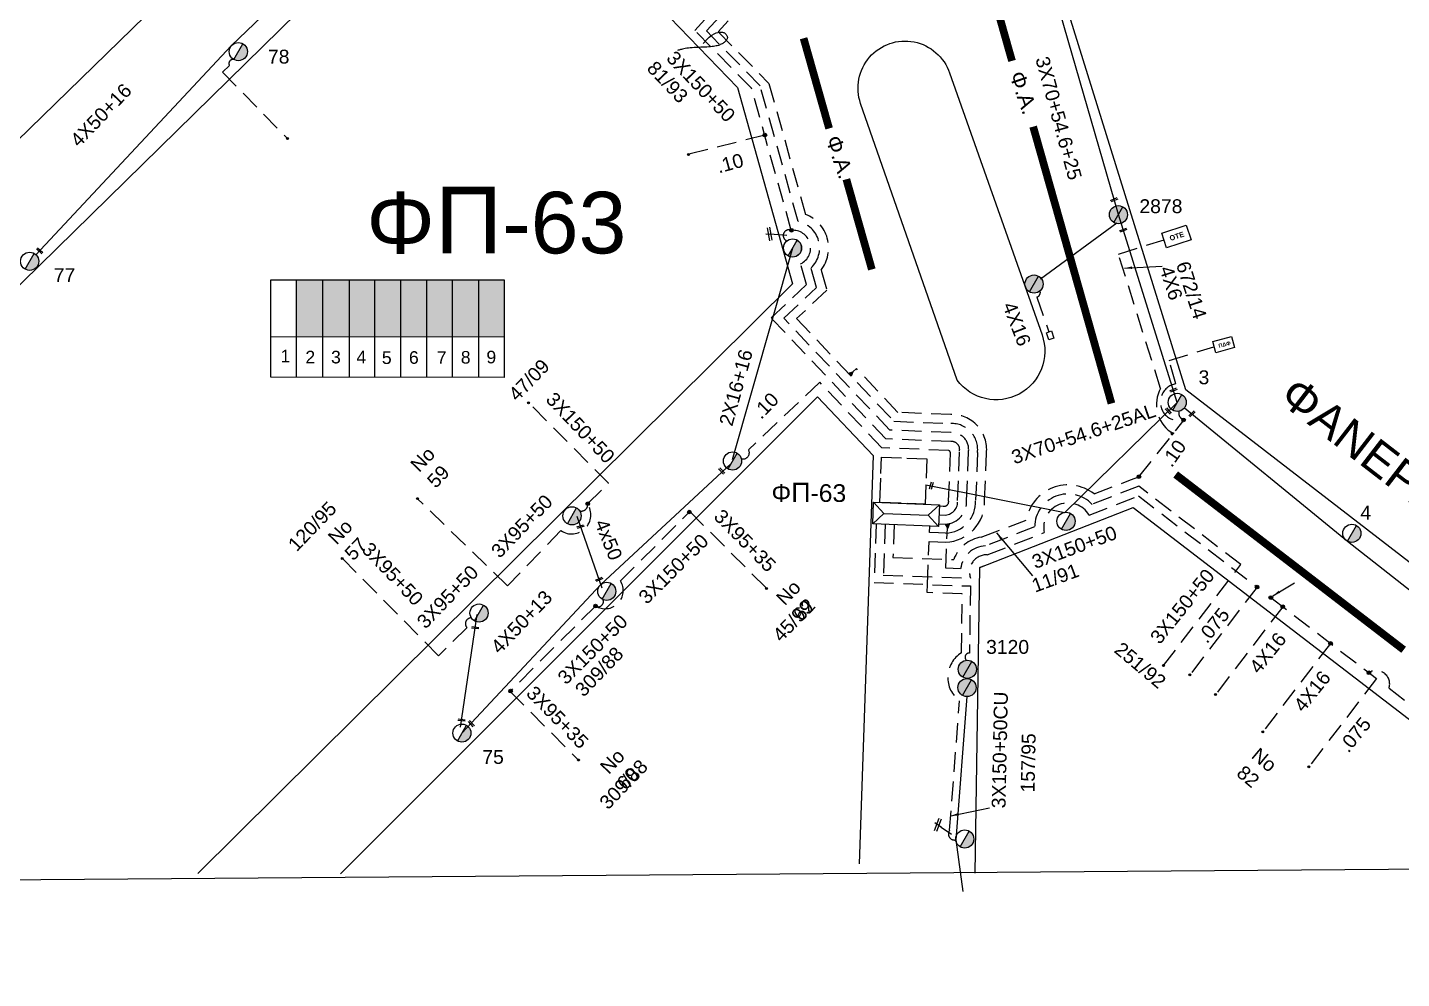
# Model space of a CAD drawing. Header units: millimetres. Extents: x 771 to 3391, y 686 to 1835.
# Drawn here: x 2575.3 to 2753.9, y 748.3 to 871.8 of the extents above; entities that cross this region are included whole.
import ezdxf

# ---------------------------------------------------------------- set-up
doc = ezdxf.new("R2010")
doc.units = ezdxf.units.MM
doc.linetypes.add('DASHED', pattern=[19.05, 12.7, -6.35])
for name, color, linetype in [('Pillar OTE', 7, 'Continuous'), ('Pillar Δημοτικού Φωτισμού', 7, 'Continuous'), ('Άγνωστα', 7, 'Continuous'), ('Γυμνά εναέρια ΧΤ (3Φ)   4x50CU', 7, 'Continuous'), ('Γυμνά εναέρια ΧΤ και ΦΟΠ (3Φ)   4x50+16AL', 7, 'Continuous'), ('Εναέρια παροχή ΧΤ 4x16', 7, 'SYN_LINE'), ('Επιγραφές - Σχήματα', 7, 'Continuous'), ('Επιτοίχιο Κουτί', 7, 'Continuous'), ('Καλωδια Χ.Τ 3x95+35', 7, 'DASHED'), ('Καλωδια ΧΤ  3X95+50', 7, 'Continuous'), ('Καλώδια ΧΤ   3x150+50CU', 7, 'DASHED'), ('Μηχανική τομή', 7, 'Continuous'), ('Περίπτερο', 7, 'Continuous'), ('Στύλος Ξύλινος', 7, 'Continuous'), ('Στύλος Ξύλινος @ 1', 7, 'Continuous'), ('Στύλος ΦΜ', 7, 'Continuous'), ('Στύλος ΦΜ @ 1', 7, 'Continuous'), ('Συνδέσεις', 7, 'Continuous'), ('Συνεστραμμένα ΧΤ   3x70+54.6+25 AL', 7, 'SYN_LINE'), ('Υποσταθμός πόλεως', 7, 'Continuous'), ('Υπόβαθρο ΔΕΗ', 7, 'Continuous'), ('Υπόγεια Καλώδια Δικτύου ΧΤ   .075', 7, 'DASHED'), ('Υπόγεια Καλώδια Δικτύου ΧΤ   .10', 7, 'DASHED'), ('Υπόγεια καλώδια Παροχών ΧΤ   .10', 7, 'DASHED'), ('Υπόγεια καλώδια Παροχών ΧΤ   4x16AL', 7, 'DASHED'), ('Υπόγεια καλώδια Παροχών ΧΤ   4x6', 7, 'DASHED')]:
    doc.layers.add(name, color=color, linetype=linetype)
doc.styles.add('arial', font='arial.ttf')
doc.styles.get("Standard").update_dxf_attribs({"font": 'arial.ttf'})
doc.linetypes.add('SYN_LINE', pattern='A,0.5,-0.0001,["/\\/\\/\\/",Standard,S=0.1,R=0,X=0,Y=-0.05],-0.25', length=0.7501)
doc.dimstyles.new('ISO-25', dxfattribs={"dimtxt": 2.5, "dimasz": 2.5, "dimexe": 1.25, "dimexo": 0.625, "dimtad": 1, "dimtxsty": 'Standard', "dimcen": 2.5, "dimadec": 0, "dimazin": 0, "dimtfac": 1, "dimtmove": 0, "dimatfit": 3, "dimfxl": 1, "dimarcsym": 0})

# ---------------------------------------------------------------- blocks, each defined once
blk = doc.blocks.new('ΥΠΑΡΧΩΝ ΤΣΙΜΕΝΤΕΝΙΟΣ ΣΤΥΛΟΣ')
at = {"layer": 'Στύλος ΦΜ'}
blk.add_hatch(color=7, dxfattribs=at).paths.add_polyline_path([(-1.29, -2.28, 0.574793), (2.62, 0, 0.268822), (1.3, 2.27)])
at = {"layer": 'Στύλος ΦΜ', "color": 7}
blk.add_line((-1.29, -2.28), (1.3, 2.27), dxfattribs=at)
blk.add_circle((0, 0), 2.62, dxfattribs=at)
at = {"layer": 'Στύλος ΦΜ', "flags": 4}
for tag, p in [('ΑΡΙΘΜΟΣ', (-4.68, 8.05)), ('ΤΥΠΟΣ', (-4.91, 3.03))]:
    blk.add_attdef(tag, p, '', height=4, dxfattribs=at)
blk = doc.blocks.new('ΥΠΟΣΤΑΘΜΟΣ ΠΟΛΕΩΣ')
at = {"layer": 'Υποσταθμός πόλεως', "linetype": 'Continuous', "ltscale": 40}
blk.add_lwpolyline([(-8.57, 2.82), (8.57, 2.82), (8.57, -2.82), (-8.57, -2.82)], close=True, dxfattribs=at)
for points in [[(-5.75, 0), (-8.57, 2.82)], [(5.75, 0), (8.57, 2.82)], [(-8.57, -2.82), (-5.75, 0)], [(-5.75, 0), (5.75, 0)], [(8.57, -2.82), (5.75, 0)]]:
    blk.add_lwpolyline(points, dxfattribs=at)
at = {"layer": 'Υποσταθμός πόλεως', "linetype": 'SYN_LINE', "ltscale": 40, "flags": 1}
for tag, p in [('ΜΕΤΑΣΧΗΜΑΤΙΣΜΟΣ', (10.6, 2.39)), ('ΙΣΧΥΣ', (10.58, -0.41)), ('ΑΡΙΘΜΟΣ', (10.7, -3.13))]:
    blk.add_attdef(tag, p, '', height=1.8, dxfattribs=at)
blk = doc.blocks.new('PILLAR YPOSTATHMOU')
at = {"layer": 'Περίπτερο', "ltscale": 40}
for points in [[(540.426, 2525.117), (540.426, 2526.013), (541.511, 2526.013)], [(541.816, 2526.013), (542.907, 2526.013), (542.907, 2524.949)], [(541.586, 2523.532), (540.426, 2523.532), (540.426, 2524.862)], [(542.907, 2524.593), (542.907, 2523.532), (541.917, 2523.532)]]:
    blk.add_lwpolyline(points, dxfattribs=at)
blk = doc.blocks.new('ΥΠΑΡΧΩΝ ΞΥΛΙΝΟΣ ΣΤΥΛΟΣ')
at = {"layer": 'Στύλος Ξύλινος'}
h = blk.add_hatch(color=7, dxfattribs=at)
h.paths.add_polyline_path([(-2.62, 0, 0.270008), (-1.29, -2.28), (1.3, 2.27, 0.576266)])
h.paths.add_polyline_path([(-1.29, -2.28, 0.574793), (2.62, 0, 0.268822), (1.3, 2.27)])
at = {"layer": 'Στύλος Ξύλινος', "color": 7}
blk.add_line((-1.29, -2.28), (1.3, 2.27), dxfattribs=at)
blk.add_circle((0, 0), 2.62, dxfattribs=at)
at = {"layer": 'Στύλος Ξύλινος', "flags": 4}
for tag, p in [('ΑΡΙΘΜΟΣ', (-4.91, 8.6)), ('ΤΥΠΟΣ', (-4.85, 3.39))]:
    blk.add_attdef(tag, p, '', height=4, dxfattribs=at)
blk = doc.blocks.new('_ΣΥΝΔΕΣΗ')
at = {"layer": 'Συνδέσεις', "linetype": 'SYN_LINE', "ltscale": 40}
blk.add_hatch(color=256, dxfattribs=at).paths.add_polyline_path([(0.5, -0.01, 1), (-0.5, -0.01, 1)])
at = {"layer": 'Συνδέσεις'}
blk.add_circle((0, -0.01), 0.5, dxfattribs=at)
blk = doc.blocks.new('τομή_')
at = {"layer": 'Επιγραφές - Σχήματα'}
for p, q in [((-1.29, -0.22), (0.13, 0.75)), ((-1.08, -0.46), (0.34, 0.51)), ((-0.66, 0.62), (-0.29, -0.37))]:
    blk.add_line(p, q, dxfattribs=at)
blk = doc.blocks.new('ΜΗΧΑΝΙΚΗ ΤΟΜΗ')
at = {"layer": 'Μηχανική τομή', "ltscale": 40}
for p, q in [((-1.89, 0.78), (1.89, 0.78)), ((1.89, 0), (-1.89, 0))]:
    blk.add_line(p, q, dxfattribs=at)
blk = doc.blocks.new('PILLAR ΔΗΜΟΤΙΚΟΥ ΦΩΤΙΣΜΟΥ')
at = {"layer": 'Pillar Δημοτικού Φωτισμού', "ltscale": 40}
for p, q in [((-3.64, 2), (3.07, 2)), ((-3.64, -2), (-3.64, 2)), ((3.07, 2), (3.07, -2)), ((3.07, -2), (-3.64, -2))]:
    blk.add_line(p, q, dxfattribs=at)
at = {"layer": 'Pillar Δημοτικού Φωτισμού', "insert": (-2.13, 0.69), "char_height": 1.3575, "width": 109.961, "attachment_point": 1}
blk.add_mtext('{\\fArial|b1|i0|c161|p34;ΠΔΦ}', dxfattribs=at)
blk = doc.blocks.new('ΕΠΙΤΟΙΧΙΟ ΚΟΥΤΙ')
at = {"layer": 'Επιτοίχιο Κουτί', "ltscale": 40}
blk.add_lwpolyline([(-2.06, 1.35), (1.86, 1.35), (1.86, -1.39), (-2.06, -1.39)], close=True, dxfattribs=at)
blk = doc.blocks.new('PILLAR ΟΤΕ')
at = {"layer": 'Pillar OTE', "ltscale": 40}
blk.add_lwpolyline([(-3.31, 2.02), (3.39, 2.02), (3.39, -1.99), (-3.31, -1.99)], close=True, dxfattribs=at)
at = {"layer": 'Pillar OTE', "insert": (-1.81, 0.71), "char_height": 1.3575, "width": 109.961, "attachment_point": 1}
blk.add_mtext('{\\fArial|b1|i0|c161|p34;OTE}', dxfattribs=at)

msp = doc.modelspace()

# ---------------------------------------------------------------- hatches: boundary and pattern name
at = {"layer": 'Pillar OTE', "ltscale": 40}
h = msp.add_hatch(color=256, dxfattribs=at)
h.dxf.hatch_style = 1
h.paths.add_polyline_path([(2724.32713, 819.11936), (2723.93263, 819.25827), (2724.08042, 818.86183)])
at = {"layer": 'Καλώδια ΧΤ   3x150+50CU', "linetype": 'DASHED', "ltscale": 0.2}
h = msp.add_hatch(color=133, dxfattribs=at)
h.dxf.hatch_style = 1
h.paths.add_polyline_path([(2613.72187, 839.01575), (2610.28199, 839.01596), (2610.28153, 831.65537), (2613.72141, 831.65203)])
h = msp.add_hatch(color=6, dxfattribs=at)
h.dxf.hatch_style = 1
h.paths.add_polyline_path([(2617.16144, 839.01553), (2613.72187, 839.01575), (2613.72141, 831.65203), (2617.16097, 831.64869)])
h = msp.add_hatch(color=1, dxfattribs=at)
h.dxf.hatch_style = 1
h.paths.add_polyline_path([(2620.45899, 839.01533), (2617.16144, 839.01553), (2617.16097, 831.64869), (2620.45853, 831.64549)])
h = msp.add_hatch(color=30, dxfattribs=at)
h.dxf.hatch_style = 1
h.paths.add_polyline_path([(2623.84499, 839.01511), (2620.45899, 839.01533), (2620.45853, 831.64549), (2623.84453, 831.6422)])
h = msp.add_hatch(color=173, dxfattribs=at)
h.dxf.hatch_style = 1
h.paths.add_polyline_path([(2627.24163, 839.0149), (2623.84499, 839.01511), (2623.84453, 831.6422), (2627.24117, 831.6389)])
h = msp.add_hatch(color=85, dxfattribs=at)
h.dxf.hatch_style = 1
h.paths.add_polyline_path([(2630.57868, 839.01469), (2627.24163, 839.0149), (2627.24117, 831.6389), (2630.57822, 831.63566)])
h = msp.add_hatch(color=151, dxfattribs=at)
h.dxf.hatch_style = 1
h.paths.add_polyline_path([(2633.96706, 839.01448), (2630.57868, 839.01469), (2630.57822, 831.63566), (2633.9666, 831.63237)])
h = msp.add_hatch(color=2, dxfattribs=at)
h.dxf.hatch_style = 1
h.paths.add_polyline_path([(2637.28716, 839.01427), (2633.96706, 839.01448), (2633.9666, 831.63237), (2637.2867, 831.62915)])
h = msp.add_hatch(color=256, dxfattribs=at)
h.dxf.hatch_style = 1
h.paths.add_polyline_path([(2682.61899, 827.05946), (2682.03506, 826.87889), (2682.24149, 826.65728), (2682.38705, 826.50387)])
h = msp.add_hatch(color=256, dxfattribs=at)
h.dxf.hatch_style = 1
h.paths.add_polyline_path([(2694.96365, 806.77756), (2695.15505, 807.35802), (2694.64429, 807.29046)])

# ---------------------------------------------------------------- linework, layer by layer
at = {"color": 85, "const_width": 1}
for points in [[(2699.97504, 879.18207), (2703.29179, 867.4645)], [(2676.19973, 870.40977), (2679.51648, 858.69219)], [(2706.04233, 858.92536), (2716.22244, 822.96057)], [(2681.75642, 852.09029), (2685.07317, 840.37272)], [(2724.56707, 813.73521), (2754.20301, 790.95777)]]:
    msp.add_lwpolyline(points, dxfattribs=at)
at = {"layer": 'Pillar OTE', "ltscale": 40}
for points in [[(2606.95329, 826.37588), (2606.95408, 839.01617), (2637.28716, 839.01427), (2637.28637, 826.34652), (2606.95329, 826.37681)], [(2610.2812, 826.37349), (2610.28199, 839.01596)], [(2613.72108, 826.37005), (2613.72187, 839.01575)], [(2617.16064, 826.36662), (2617.16144, 839.01553)], [(2620.4582, 826.36333), (2620.45899, 839.01533)], [(2623.8442, 826.35994), (2623.84499, 839.01511)], [(2627.24084, 826.35655), (2627.24163, 839.0149)], [(2630.57789, 826.35322), (2630.57868, 839.01469)], [(2633.96627, 826.34984), (2633.96706, 839.01448)], [(2606.95362, 831.6586), (2637.2867, 831.62915)], [(2682.03506, 826.87889), (2682.61899, 827.05946), (2682.38622, 826.5019), (2682.03506, 826.87889)], [(2724.08042, 818.86183), (2723.93263, 819.25827), (2724.32713, 819.11936), (2724.08042, 818.86183)], [(2695.15505, 807.35802), (2694.96365, 806.77756), (2694.64429, 807.29046), (2695.15505, 807.35802)]]:
    msp.add_lwpolyline(points, dxfattribs=at)
at = {"layer": 'Άγνωστα'}
msp.add_lwpolyline([(2663.16278, 869.72606), (2663.56792, 870.18617), (2663.93359, 870.53888), (2664.26165, 870.79851), (2664.55394, 870.97935), (2664.8123, 871.09573), (2665.03858, 871.16195), (2665.23461, 871.19232), (2665.40225, 871.20115), (2665.54357, 871.20039), (2665.66158, 871.1925), (2665.75954, 871.17755), (2665.8407, 871.15564), (2665.90831, 871.12687), (2665.96562, 871.09131), (2666.01588, 871.04905), (2666.06235, 871.0002), (2666.1075, 870.94498), (2666.15072, 870.88426), (2666.19061, 870.81906), (2666.22577, 870.75041), (2666.25482, 870.67931), (2666.27635, 870.60679), (2666.28899, 870.53387), (2666.29133, 870.46157), (2666.28233, 870.3907), (2666.26231, 870.32134), (2666.23197, 870.25333), (2666.19199, 870.18655), (2666.14303, 870.12085), (2666.08578, 870.0561), (2666.02093, 869.99217), (2665.94915, 869.92891), (2665.87095, 869.86628), (2665.78617, 869.80468), (2665.69446, 869.74455), (2665.59548, 869.6864), (2665.48889, 869.63068), (2665.37436, 869.57787), (2665.25154, 869.52845), (2665.1201, 869.48289), (2664.97954, 869.44158), (2664.8288, 869.40446), (2664.66664, 869.37142), (2664.49185, 869.34232), (2664.3032, 869.31702), (2664.09948, 869.29539), (2663.87945, 869.2773), (2663.64189, 869.26261), (2663.38656, 869.25102), (2663.1171, 869.24154), (2662.83811, 869.23299), (2662.55422, 869.22421), (2662.27003, 869.21404), (2661.99016, 869.20131), (2661.71923, 869.18485), (2661.46184, 869.1635), (2661.22192, 869.13654), (2661.00062, 869.10503), (2660.7984, 869.07047), (2660.6157, 869.03437), (2660.45299, 868.99823), (2660.31073, 868.96357), (2660.18936, 868.93188), (2660.08936, 868.90467), (2660.01064, 868.88308), (2659.95104, 868.86673), (2659.90786, 868.85489), (2659.8784, 868.84682), (2659.85997, 868.84177), (2659.84988, 868.83901), (2659.84541, 868.83779), (2659.84388, 868.83738), (2659.84304, 868.83715), (2659.84241, 868.83698), (2659.84195, 868.83686), (2659.84165, 868.83678), (2659.84146, 868.83673), (2659.84137, 868.8367), (2659.84133, 868.83669), (2659.84133, 868.83669)], dxfattribs=at)
at = {"layer": 'Άγνωστα', "color": 85, "linetype": 'DASHED', "ltscale": 0.2}
msp.add_lwpolyline([(2601.5565, 866.87076), (2600.66534, 865.99757), (2609.16334, 857.3246)], dxfattribs=at)
at = {"layer": 'Άγνωστα', "color": 2, "ltscale": 20}
msp.add_lwpolyline([(2707.0046, 839.15455), (2716.91747, 846.4155)], dxfattribs=at)
at = {"layer": 'Άγνωστα', "color": 151}
msp.add_lwpolyline([(2674.77023, 843.15483), (2666.91479, 815.62306)], dxfattribs=at)
at = {"layer": 'Άγνωστα', "color": 85, "linetype": 'DASHED', "ltscale": 0.2}
msp.add_arc((2602.03173, 867.12371), 0.53836, 78.6017668, 208.025119, dxfattribs=at)
at = {"layer": 'Γυμνά εναέρια ΧΤ (3Φ)   4x50CU', "color": 151, "linetype": 'Continuous'}
msp.add_lwpolyline([(2646.70621, 808.30533), (2649.97649, 799.014)], dxfattribs=at)
at = {"layer": 'Γυμνά εναέρια ΧΤ και ΦΟΠ (3Φ)   4x50+16AL', "color": 85, "linetype": 'Continuous', "ltscale": 0.2}
msp.add_lwpolyline([(2576.40488, 842.28305), (2601.80662, 869.42051), (2634.01884, 900.31269), (2643.26149, 908.88314)], dxfattribs=at)
at = {"layer": 'Γυμνά εναέρια ΧΤ και ΦΟΠ (3Φ)   4x50+16AL', "color": 151, "linetype": 'Continuous', "ltscale": 0.2}
msp.add_lwpolyline([(2666.7888, 815.18146), (2649.82918, 799.43253), (2631.7803, 780.13217)], dxfattribs=at)
at = {"layer": 'Γυμνά εναέρια ΧΤ και ΦΟΠ (3Φ)   4x50+16AL', "color": 6, "linetype": 'Continuous', "ltscale": 0.2}
msp.add_lwpolyline([(2697.42266, 784.87338), (2695.98066, 766.26156), (2696.91952, 759.54432)], dxfattribs=at)
at = {"layer": 'Καλωδια Χ.Τ 3x95+35', "color": 151, "linetype": 'DASHED', "ltscale": 0.2}
for points in [[(2661.40554, 808.91229), (2671.47948, 798.84065)], [(2638.03841, 785.53982), (2647.02764, 776.55265)]]:
    msp.add_lwpolyline(points, dxfattribs=at)
at = {"layer": 'Καλωδια ΧΤ  3X95+50', "color": 151, "linetype": 'DASHED', "ltscale": 0.2}
for points in [[(2648.11574, 809.9016, -0.825840546), (2644.65585, 806.44057), (2637.69701, 799.2659), (2625.98308, 810.62744)], [(2633.00505, 795.11565, 0.636780463), (2632.42654, 793.83196), (2628.74972, 790.19), (2616.21187, 802.84784)]]:
    msp.add_lwpolyline(points, format="xyb", dxfattribs=at)
at = {"layer": 'Καλώδια ΧΤ   3x150+50CU', "color": 173, "linetype": 'DASHED', "ltscale": 0.2}
for points in [[(2693.76188, 807.30938), (2694.65308, 807.2747, 0.414213562), (2697.39375, 810.37255), (2697.63964, 816.6906, 0.470410709), (2695.32967, 819.18765), (2687.42409, 819.49532), (2673.63948, 834.02341), (2677.88134, 838.04819), (2677.17138, 840.5874, 0.606874384), (2675.49301, 846.59836), (2670.56684, 864.20939), (2663.58767, 871.35656), (2671.28375, 879.74153), (2688.22709, 884.81315), (2688.56373, 883.69263), (2699.87059, 887.08956), (2703.60496, 888.90001), (2708.36965, 879.07553, -0.846797563), (2709.50123, 877.37986)], [(2722.98536, 788.90313), (2733.04452, 802.02391), (2719.75961, 812.2089), (2713.70831, 809.85529, 0.672064634), (2706.23649, 806.94918), (2699.85679, 804.46784, 0.367049647), (2696.61528, 801.49151), (2694.68194, 801.5583), (2694.89277, 806.71475, 0.303239706), (2694.96365, 806.77756)]]:
    msp.add_lwpolyline(points, format="xyb", dxfattribs=at)
at = {"layer": 'Καλώδια ΧΤ   3x150+50CU', "color": 85, "linetype": 'DASHED', "ltscale": 0.2}
msp.add_lwpolyline([(2693.80738, 808.4785), (2694.63262, 808.44638, 0.414213562), (2696.22207, 810.35209), (2696.47306, 816.80138, 0.497039226), (2695.34945, 818.01599), (2686.90296, 818.34471), (2671.98542, 834.06685), (2676.56478, 838.41186), (2675.81199, 841.10428, 0.840102142), (2674.60038, 845.44622), (2669.4375, 863.90351), (2662.07345, 871.43706), (2671.53988, 881.75087, -0.433726791), (2671.06161, 882.72846)], format="xyb", dxfattribs=at)
at = {"layer": 'Καλώδια ΧΤ   3x150+50CU', "color": 1, "linetype": 'DASHED', "ltscale": 0.2}
for points in [[(2676.15642, 882.324, 0.768590442), (2676.38726, 879.75232), (2671.55385, 878.30555), (2665.08136, 871.25368), (2671.68842, 864.54307), (2676.44645, 847.53309, -0.503105274), (2678.47155, 840.28233), (2679.19978, 837.67777), (2675.29354, 833.97998), (2687.94521, 820.64592), (2695.32602, 820.35867, -0.459457485), (2698.80684, 816.59595), (2698.56495, 810.38063, -0.414213562), (2694.66117, 806.1035), (2693.71638, 806.14027), (2692.56524, 806.18507), (2692.59824, 807.03297)], [(2695.98066, 766.26156, -0.693960099), (2695.18046, 767.51396), (2696.48319, 784.32823, -0.532974463), (2696.72372, 790.55768), (2696.82703, 798.23986), (2692.26208, 798.40477), (2692.30281, 799.44205), (2692.51974, 805.01595), (2693.67088, 804.97115), (2694.66199, 804.93258, 0.414213562), (2699.73587, 810.38145), (2699.97435, 816.50931, 0.453112401), (2695.33038, 821.52939), (2688.46634, 821.79652), (2683.07049, 827.48341), (2682.61591, 827.0521)]]:
    msp.add_lwpolyline(points, format="xyb", dxfattribs=at)
at = {"layer": 'Καλώδια ΧΤ   3x150+50CU', "color": 133, "linetype": 'DASHED', "ltscale": 0.2}
for points in [[(2725.6798, 820.82788, -1.065580804), (2724.59363, 825.50684), (2723.72118, 828.52543), (2729.54912, 830.3348)], [(2687.96023, 807.21859), (2687.81333, 802.96629), (2695.71715, 802.69323, -0.27029962), (2699.29958, 805.588), (2705.14004, 807.77811, -0.569562643), (2713.95654, 811.20722), (2718.69638, 813.02404), (2719.78887, 813.4428)], [(2749.67991, 787.97597, -0.710294137), (2752.30255, 785.9653), (2776.54897, 767.37656, -0.760276954), (2780.84479, 764.08312), (2797.97487, 751.98996), (2797.97487, 751.98996), (2804.23518, 759.37986, 0.783357126), (2805.79281, 760.58211)]]:
    msp.add_lwpolyline(points, format="xyb", dxfattribs=at)
at = {"layer": 'Καλώδια ΧΤ   3x150+50CU', "color": 151, "linetype": 'DASHED', "ltscale": 0.2}
for points in [[(2647.05908, 809.03127, 0.566331871), (2648.11574, 809.9016), (2650.83228, 812.59239), (2640.45809, 823.06587)], [(2649.13974, 796.64368, 0.789810946), (2652.39699, 799.90168), (2661.40554, 808.91229)], [(2650.13238, 797.47698, -0.720363766), (2649.13974, 796.64368), (2638.03841, 785.53982)]]:
    msp.add_lwpolyline(points, format="xyb", dxfattribs=at)
at = {"layer": 'Καλώδια ΧΤ   3x150+50CU', "color": 30, "linetype": 'DASHED', "ltscale": 0.2}
msp.add_lwpolyline([(2697.90466, 800.27631, -0.537826954), (2700.07852, 803.2987), (2707.48423, 806.1791, -0.86213168), (2713.3088, 808.44452), (2719.72597, 810.94044), (2719.72597, 810.94044), (2735.1495, 799.11584)], format="xyb", dxfattribs=at)
at = {"layer": 'Καλώδια ΧΤ   3x150+50CU', "color": 6, "linetype": 'DASHED', "ltscale": 0.2}
msp.add_lwpolyline([(2685.62163, 807.29938), (2685.35847, 799.68195), (2697.89108, 799.24899), (2697.75072, 790.54112, 0.696688728), (2697.36622, 789.59643)], format="xyb", dxfattribs=at)
at = {"layer": 'Καλώδια ΧΤ   3x150+50CU', "color": 30, "linetype": 'DASHED', "ltscale": 0.2}
msp.add_lwpolyline([(2686.79093, 807.25898), (2686.56324, 800.66808), (2697.90465, 800.27627)], dxfattribs=at)
at = {"layer": 'Καλώδια ΧΤ   3x150+50CU', "linetype": 'DASHED', "ltscale": 0.2}
for points in [[(2699.14078, 801.67859), (2700.2312, 802.10271)], [(2694.10333, 767.93255), (2695.42285, 766.99822)]]:
    msp.add_lwpolyline(points, dxfattribs=at)
at = {"layer": 'Καλώδια ΧΤ   3x150+50CU', "color": 85, "linetype": 'DASHED', "ltscale": 0.2}
msp.add_arc((2674.28372, 844.78235), 0.73552, 64.4993977, 251.1171284, dxfattribs=at)
at = {"layer": 'Καλώδια ΧΤ   3x150+50CU', "linetype": 'DASHED', "ltscale": 0.2}
msp.add_arc((2674.76797, 843.15612), 1.17777, 299.4376465, 82.8746821, dxfattribs=at)
at = {"layer": 'Συνεστραμμένα ΧΤ   3x70+54.6+25 AL', "color": 2, "linetype": 'SYN_LINE', "ltscale": 20}
msp.add_lwpolyline([(2692.1012, 812.40359), (2710.15253, 808.81607), (2724.77618, 823.09983), (2717.11899, 847.50653), (2709.07905, 875.33946)], dxfattribs=at)
at = {"layer": 'Συνεστραμμένα ΧΤ   3x70+54.6+25 AL', "color": 133, "linetype": 'SYN_LINE', "ltscale": 20}
msp.add_lwpolyline([(2725.70533, 822.38027), (2746.8937, 805.07058), (2772.49816, 784.98834), (2804.55451, 762.32336), (2804.55451, 762.32336)], dxfattribs=at)
at = {"layer": 'Συνεστραμμένα ΧΤ   3x70+54.6+25 AL', "color": 151, "linetype": 'SYN_LINE', "ltscale": 15}
msp.add_lwpolyline([(2631.58988, 780.90221), (2633.76583, 795.53434)], dxfattribs=at)
at = {"layer": 'Υπόβαθρο ΔΕΗ'}
for points in [[(887.18759, 748.25165), (2875.29445, 763.38266), (2895.53155, 1762.67838)], [(2463.0604, 850.74062), (2577.4607, 956.4556), (2625.66614, 907.43632), (2513.77408, 798.52332), (2463.0604, 850.74062)], [(2710.13438, 875.43678), (2732.51458, 886.99574), (2738.35427, 890.51777), (2753.84392, 900.00019), (2767.95655, 909.54074), (2782.23358, 920.23345), (2784.43724, 922.81994), (2791.59912, 930.0291), (2874.22971, 873.88202), (2797.31105, 769.70324), (2725.87043, 824.75127), (2710.13438, 875.43678)], [(2548.58873, 761.06413), (2523.28294, 788.40888), (2634.94394, 897.81726), (2667.61397, 864.02615), (2674.75451, 838.4876), (2597.44255, 761.90857)], [(2672.36116, 844.94174), (2674.01648, 844.82876)], [(2616.0183, 761.83572), (2677.98896, 823.82055), (2685.25497, 816.18195), (2683.42327, 763.16147)], [(2698.4856, 761.91828), (2699.11415, 801.66824), (2719.05966, 809.4259), (2778.61483, 763.76738)]]:
    msp.add_lwpolyline(points, dxfattribs=at)
msp.add_lwpolyline([(2696.15941, 825.98705), (2683.61426, 861.923, -1.004682551), (2695.1715, 865.89713), (2707.19592, 831.87511, -0.859903853), (2696.15941, 825.98705, -1.395779187)], format="xyb", dxfattribs=at)
at = {"layer": 'Υπόγεια Καλώδια Δικτύου ΧΤ   .075', "color": 30, "linetype": 'DASHED', "ltscale": 0.2}
msp.add_lwpolyline([(2735.1495, 799.11584), (2726.35959, 787.65063)], dxfattribs=at)
at = {"layer": 'Υπόγεια Καλώδια Δικτύου ΧΤ   .075', "color": 133, "linetype": 'DASHED', "ltscale": 0.2}
msp.add_lwpolyline([(2736.93957, 797.74347), (2750.6642, 787.22135), (2741.8817, 775.76581)], dxfattribs=at)
at = {"layer": 'Υπόγεια Καλώδια Δικτύου ΧΤ   .10', "color": 85, "linetype": 'DASHED', "ltscale": 0.2}
msp.add_lwpolyline([(2671.13993, 857.8173), (2661.26081, 855.3288)], dxfattribs=at)
at = {"layer": 'Υπόγεια Καλώδια Δικτύου ΧΤ   .10', "color": 133, "linetype": 'DASHED', "ltscale": 0.2}
msp.add_lwpolyline([(2719.78887, 813.4428), (2725.6798, 820.82788, -0.419164426), (2724.99547, 821.94438)], format="xyb", dxfattribs=at)
at = {"layer": 'Υπόγεια καλώδια Παροχών ΧΤ   .10', "color": 151, "linetype": 'DASHED', "ltscale": 0.2}
msp.add_lwpolyline([(2693.85288, 809.64761), (2694.32253, 809.62934, 0.552433314), (2695.04922, 810.30158), (2695.29304, 816.56664, 0.317443297), (2695.02401, 816.85777), (2686.38184, 817.19411), (2678.29196, 825.72032), (2669.04558, 816.94714, -0.687319248), (2668.09627, 815.79881)], format="xyb", dxfattribs=at)
at = {"layer": 'Υπόγεια καλώδια Παροχών ΧΤ   4x16AL', "color": 2, "linetype": 'DASHED', "ltscale": 0.2}
msp.add_lwpolyline([(2706.94012, 837.59451, -0.44112522), (2706.50351, 836.77548), (2708.09898, 832.26124)], format="xyb", dxfattribs=at)
at = {"layer": 'Υπόγεια καλώδια Παροχών ΧΤ   4x16AL', "color": 133, "linetype": 'DASHED', "ltscale": 0.2}
for points in [[(2738.49061, 796.55436), (2729.75325, 785.15769)], [(2744.70082, 791.79324), (2735.82756, 780.21932)]]:
    msp.add_lwpolyline(points, dxfattribs=at)
at = {"layer": 'Υπόγεια καλώδια Παροχών ΧΤ   4x6', "color": 133, "linetype": 'DASHED', "ltscale": 0.2}
msp.add_lwpolyline([(2723.93263, 819.25827, -0.381163024), (2722.60098, 824.92238), (2717.12605, 842.37326), (2723.06183, 844.23551)], format="xyb", dxfattribs=at)

# ---------------------------------------------------------------- block references
at = {"xscale": 2.374466780193778, "yscale": 2.374466780193778, "zscale": 2.374466780193778, "rotation": 357.8827391219062}
msp.add_blockref('PILLAR YPOSTATHMOU', (1182.39849, -5130.44058), dxfattribs=at)
at = {"layer": 'Pillar OTE', "xscale": 0.4999999999999998, "yscale": 0.4999999999999998, "zscale": 0.4999999999999998, "rotation": 18.11652441942442}
msp.add_blockref('PILLAR ΟΤΕ', (2724.65469, 844.6572), dxfattribs=at)
at = {"layer": 'Pillar Δημοτικού Φωτισμού', "xscale": 0.375, "yscale": 0.375, "zscale": 0.375, "rotation": 15.22224588549127}
msp.add_blockref('PILLAR ΔΗΜΟΤΙΚΟΥ ΦΩΤΙΣΜΟΥ', (2730.91689, 830.63232), dxfattribs=at)
at = {"layer": 'Επιγραφές - Σχήματα'}
for p, rotation in [((2672.14684, 845.36085), 65.76107407374215), ((2694.13874, 768.40194), 34.36395389752167)]:
    msp.add_blockref('τομή_', p, dxfattribs=dict(at, rotation=rotation))
at = {"layer": 'Επιτοίχιο Κουτί', "xscale": 0.2499999999999337, "yscale": 0.2499999999999337, "zscale": 0.2499999999999337, "rotation": 289.9240769186021}
msp.add_blockref('ΕΠΙΤΟΙΧΙΟ ΚΟΥΤΙ', (2708.26345, 831.78768), dxfattribs=at)
at = {"layer": 'Μηχανική τομή'}
for p, xscale, yscale, zscale, rotation in [((2716.60836, 849.34647), 0.249999999999919, 0.249999999999919, 0.249999999999919, 22.0371090805939), ((2717.79739, 845.39642), 0.249999999999919, 0.249999999999919, 0.249999999999919, 22.0371090805939), ((2576.81975, 842.72627), 0.2500000000001928, 0.2500000000001928, 0.2500000000001928, 318.7286994023647), ((2724.31675, 824.61647), 0.249999999999919, 0.249999999999919, 0.249999999999919, 22.0371090805939), ((2723.5392, 821.89965), 0.2500000000001928, 0.2500000000001928, 0.2500000000001928, 312.6268794242704), ((2726.76628, 821.55544), 0.249999999999919, 0.249999999999919, 0.249999999999919, 44.07421816118402), ((2665.47839, 814.11759), 0.2500000000001928, 0.2500000000001928, 0.2500000000001928, 312.6268794242704), ((2692.89577, 812.25649), 0.249999999999919, 0.249999999999919, 0.249999999999919, 73.61750948738627), ((2647.21179, 806.8689), 0.2500000000001928, 0.2500000000001928, 0.2500000000001928, 17.05058481386754), ((2649.6663, 800.02378), 0.2500000000001928, 0.2500000000001928, 0.2500000000001928, 23.89615123684123), ((2633.49569, 793.71777), 0.2500000000001928, 0.2500000000001928, 0.2500000000001928, 352.956542583958), ((2631.72832, 781.72989), 0.2500000000001928, 0.2500000000001928, 0.2500000000001928, 352.956542583958), ((2632.93874, 781.30216), 0.2500000000001928, 0.2500000000001928, 0.2500000000001928, 312.6268794242704)]:
    msp.add_blockref('ΜΗΧΑΝΙΚΗ ΤΟΜΗ', p, dxfattribs=dict(at, xscale=xscale, yscale=yscale, zscale=zscale, rotation=rotation))
at = {"layer": 'Στύλος Ξύλινος @ 1', "ltscale": 40}
ref = msp.add_blockref('ΥΠΑΡΧΩΝ ΞΥΛΙΝΟΣ ΣΤΥΛΟΣ', (2717.12657, 847.48236), dxfattribs=dict(at, xscale=0.4499999999998181, yscale=0.4499999999998181, zscale=0.4499999999998181))
ref.add_attrib('ΤΥΠΟΣ', '2878', (2719.85229, 847.68913), dxfattribs={"layer": 'Στύλος Ξύλινος', "height": 1.8, "flags": 4})
at = {"layer": 'Στύλος Ξύλινος @ 1', "ltscale": 40, "xscale": 0.4499999999998181, "yscale": 0.4499999999998181, "zscale": 0.4499999999998181}
for p in [(2706.15891, 838.4759), (2697.44019, 786.05102)]:
    msp.add_blockref('ΥΠΑΡΧΩΝ ΞΥΛΙΝΟΣ ΣΤΥΛΟΣ', p, dxfattribs=at)
at = {"layer": 'Στύλος Ξύλινος @ 1', "ltscale": 40}
ref = msp.add_blockref('ΥΠΑΡΧΩΝ ΞΥΛΙΝΟΣ ΣΤΥΛΟΣ', (2697.48335, 788.4245), dxfattribs=dict(at, xscale=0.4499999999998181, yscale=0.4499999999998181, zscale=0.4499999999998181))
ref.add_attrib('ΤΥΠΟΣ', '3120', (2699.92046, 790.43197), dxfattribs={"layer": 'Στύλος Ξύλινος', "height": 1.8, "flags": 4})
at = {"layer": 'Στύλος ΦΜ @ 1', "ltscale": 40}
ref = msp.add_blockref('ΥΠΑΡΧΩΝ ΤΣΙΜΕΝΤΕΝΙΟΣ ΣΤΥΛΟΣ', (2602.71916, 868.67592), dxfattribs=dict(at, xscale=0.4499999999998181, yscale=0.4499999999998181, zscale=0.4499999999998181))
ref.add_attrib('ΤΥΠΟΣ', '78', (2606.56549, 867.12317), dxfattribs={"layer": 'Στύλος ΦΜ', "height": 1.8, "flags": 4})
at = {"layer": 'Στύλος ΦΜ @ 1', "ltscale": 40, "xscale": 0.4499999999998181, "yscale": 0.4499999999998181, "zscale": 0.4499999999998181}
for p in [(2674.76797, 843.15612), (2666.96035, 815.48766), (2646.09202, 808.35902), (2710.31179, 807.64912), (2650.61208, 798.55263), (2634.00879, 795.73179), (2697.15289, 766.37567)]:
    msp.add_blockref('ΥΠΑΡΧΩΝ ΤΣΙΜΕΝΤΕΝΙΟΣ ΣΤΥΛΟΣ', p, dxfattribs=at)
at = {"layer": 'Στύλος ΦΜ @ 1', "ltscale": 40}
ref = msp.add_blockref('ΥΠΑΡΧΩΝ ΤΣΙΜΕΝΤΕΝΙΟΣ ΣΤΥΛΟΣ', (2575.58909, 841.43356), dxfattribs=dict(at, xscale=0.4499999999998181, yscale=0.4499999999998181, zscale=0.4499999999998181))
ref.add_attrib('ΤΥΠΟΣ', '77', (2578.72322, 838.73436), dxfattribs={"layer": 'Στύλος ΦΜ', "height": 1.8, "flags": 4})
ref = msp.add_blockref('ΥΠΑΡΧΩΝ ΤΣΙΜΕΝΤΕΝΙΟΣ ΣΤΥΛΟΣ', (2724.77392, 823.10112), dxfattribs=dict(at, xscale=0.4499999999998181, yscale=0.4499999999998181, zscale=0.4499999999998181))
ref.add_attrib('ΤΥΠΟΣ', '3', (2727.54253, 825.45994), dxfattribs={"layer": 'Στύλος ΦΜ', "height": 1.8, "flags": 4})
ref = msp.add_blockref('ΥΠΑΡΧΩΝ ΤΣΙΜΕΝΤΕΝΙΟΣ ΣΤΥΛΟΣ', (2747.47473, 806.09505), dxfattribs=dict(at, xscale=0.4499999999998181, yscale=0.4499999999998181, zscale=0.4499999999998181))
ref.add_attrib('ΤΥΠΟΣ', '4', (2748.57656, 807.88297), dxfattribs={"layer": 'Στύλος ΦΜ', "height": 1.8, "flags": 4})
ref = msp.add_blockref('ΥΠΑΡΧΩΝ ΤΣΙΜΕΝΤΕΝΙΟΣ ΣΤΥΛΟΣ', (2631.77804, 780.13346), dxfattribs=dict(at, xscale=0.4499999999998181, yscale=0.4499999999998181, zscale=0.4499999999998181))
ref.add_attrib('ΤΥΠΟΣ', '75', (2634.43184, 776.1364), dxfattribs={"layer": 'Στύλος ΦΜ', "height": 1.8, "flags": 4})
at = {"layer": 'Συνδέσεις'}
for p, xscale, yscale, zscale in [((2609.09453, 857.3731), 0.25, 0.25, 0.25), ((2671.1764, 857.82649), 0.4777242751394019, 0.4777242751394019, 0.4777242751394019), ((2661.22604, 855.29889), 0.25, 0.25, 0.25), ((2674.62604, 845.47164), 0.4777242751394019, 0.4777242751394019, 0.4777242751394019), ((2640.45023, 823.0422), 0.25, 0.25, 0.25), ((2725.58845, 820.83543), 0.4777242751394019, 0.4777242751394019, 0.4777242751394019), ((2719.78887, 813.4428), 0.4777242751394019, 0.4777242751394019, 0.4777242751394019), ((2626.0145, 810.59697), 0.25, 0.25, 0.25), ((2648.14141, 809.92703), 0.4777242751394019, 0.4777242751394019, 0.4777242751394019), ((2661.34555, 808.85229), 0.4777242751394019, 0.4777242751394019, 0.4777242751394019), ((2616.23272, 802.82319), 0.25, 0.25, 0.25), ((2671.38874, 798.92866), 0.25, 0.25, 0.25), ((2735.1495, 799.11584), 0.4777242751394019, 0.4777242751394019, 0.4777242751394019), ((2649.16062, 796.63138), 0.4777242751394019, 0.4777242751394019, 0.4777242751394019), ((2736.93957, 797.74347), 0.4777242751394019, 0.4777242751394019, 0.4777242751394019), ((2738.49061, 796.55436), 0.4777242751394019, 0.4777242751394019, 0.4777242751394019), ((2744.70082, 791.79324), 0.4777242751394019, 0.4777242751394019, 0.4777242751394019), ((2722.98855, 788.9073), 0.25, 0.25, 0.25), ((2726.41167, 787.71856), 0.25, 0.25, 0.25), ((2749.67991, 787.97597), 0.4777242751394019, 0.4777242751394019, 0.4777242751394019), ((2638.10251, 785.60393), 0.4777242751394019, 0.4777242751394019, 0.4777242751394019), ((2729.75277, 785.15707), 0.25, 0.25, 0.25), ((2735.87965, 780.28725), 0.25, 0.25, 0.25), ((2646.9369, 776.64066), 0.25, 0.25, 0.25), ((2741.8817, 775.76581), 0.25, 0.25, 0.25)]:
    msp.add_blockref('_ΣΥΝΔΕΣΗ', p, dxfattribs=dict(at, xscale=xscale, yscale=yscale, zscale=zscale))
at = {"layer": 'Υποσταθμός πόλεως', "xscale": 0.5, "yscale": 0.5, "zscale": 0.5, "rotation": 357.7712903095647}
msp.add_blockref('ΥΠΟΣΤΑΘΜΟΣ ΠΟΛΕΩΣ', (2689.52365, 808.56138), dxfattribs=at)

# ---------------------------------------------------------------- texts
at = {"ltscale": 30, "char_height": 1.63441, "width": 11.2572904, "attachment_point": 1}
for s, insert in [('1', (2608.19945, 829.9372)), ('2', (2611.43792, 829.80374)), ('3', (2614.7685, 829.80374)), ('4', (2618.07201, 829.80374)), ('5', (2621.37552, 829.72257)), ('6', (2624.89565, 829.74963)), ('7', (2628.5241, 829.74963)), ('8', (2631.63805, 829.77669)), ('9', (2634.96864, 829.80374))]:
    msp.add_mtext(s, dxfattribs=dict(at, insert=insert))
at = {"ltscale": 40, "insert": (2740.37838, 826.7739), "char_height": 4, "width": 50.2149778, "attachment_point": 1, "rotation": 322.3377366, "style": 'arial'}
msp.add_mtext('{\\H1.083x;ΦANEPΩMENHΣ}', dxfattribs=at)
at = {"layer": 'Άγνωστα', "color": 7, "char_height": 1.8, "attachment_point": 1}
for s, gutter_width, insert, rotation in [('3X150+50', 12.5, (2659.5422, 868.95064), 313.4936686), ('81/93', 12.5, (2657.01113, 867.6339), 313.4936686), ('3X70+54.6+25', 12.5, (2708.05174, 868.22349), 285.3432927), ('4X50+16', 12.5, (2580.69334, 857.38603), 46.2596131), ('672/14', 12.5, (2726.30486, 841.61681), 287.7782668), ('4Χ6', 12.5, (2724.15838, 841.02505), 287.7782668), ('2X16+16', 12.5, (2665.18142, 820.38535), 74.5503828), ('47/09', 2.17782, (2637.66843, 824.36652), 46.0651584), ('3X150+50', 12.5, (2643.87042, 824.61853), 313.4936686), ('3X95+50', 12.5, (2635.40477, 803.99971), 46.0651584), ('120/95', 1.85114, (2609.00664, 804.85999), 46.0651584), ('4x50', 12.5, (2650.67872, 808.12819), 291.8545336), ('3X95+35', 12.5, (2665.68271, 809.39977), 314.4482502), ('3X150+50', 12.5, (2654.55647, 798.04215), 44.9029613), ('3X150+50', 12.5, (2705.67507, 803.13355), 20.287033), ('3X95+50', 12.5, (2619.94217, 805.116), 313.4936686), ('11/91', 12.5, (2705.65449, 800.05347), 20.287033), ('3X95+50', 12.5, (2625.75412, 794.81698), 46.0651584), ('4X50+13', 12.5, (2635.37625, 791.54348), 46.2596131), ('45/99', 1.92719, (2671.99905, 793.09557), 46.2596131), ('3X150+50', 12.5, (2644.04785, 787.58948), 44.9029613), ('251/92', 12.5, (2717.60925, 792.11565), 319.9291488), ('309/88', 1.92719, (2646.31125, 785.97157), 46.2596131), ('3X95+35', 12.5, (2641.30295, 786.44193), 314.4482502), ('3X150+50CU', 12.5, (2700.64702, 770.38314), 88.8072719), ('157/95', 12.5, (2704.41566, 772.44036), 88.8072719), ('309/88', 1.92719, (2649.48366, 771.32312), 46.2596131)]:
    msp.add_mtext_dynamic_manual_height_columns(s, width=1.8, gutter_width=gutter_width, heights=[0.04535], dxfattribs=dict(at, insert=insert, rotation=rotation))
at = {"layer": 'Άγνωστα', "color": 7}
note = msp.add_mtext_dynamic_manual_height_columns('No ', width=1.8, gutter_width=2.17782, heights=[0.04535, 0], dxfattribs=dict(at, insert=(2622.15599, 812.30865), char_height=1.8, attachment_point=1, rotation=46.0651584))
for column, words in zip(note.columns.linked_columns, ['59']):
    column.text = words
note = msp.add_mtext_dynamic_manual_height_columns('No ', width=1.8, gutter_width=1.85114, heights=[0.04535, 0], dxfattribs=dict(at, insert=(2611.65812, 803.12388), char_height=1.8, attachment_point=1, rotation=46.0651584))
for column, words in zip(note.columns.linked_columns, ['57']):
    column.text = words
note = msp.add_mtext_dynamic_manual_height_columns('No ', width=1.8, gutter_width=1.92719, heights=[0.04535, 0], dxfattribs=dict(at, insert=(2669.8865, 795.15127), char_height=1.8, attachment_point=1, rotation=46.2596131))
for column, words in zip(note.columns.linked_columns, ['62']):
    column.text = words
note = msp.add_mtext_dynamic_manual_height_columns('No ', width=1.8, gutter_width=1.92719, heights=[0.04535, 0], dxfattribs=dict(at, insert=(2646.99518, 773.2298), char_height=1.8, attachment_point=1, rotation=46.2596131))
for column, words in zip(note.columns.linked_columns, ['60']):
    column.text = words
note = msp.add_mtext_dynamic_manual_height_columns('No ', width=1.8, gutter_width=1.92719, heights=[0.04535, 0], dxfattribs=dict(at, insert=(2732.57675, 780.78185), char_height=1.8, attachment_point=1, rotation=319.9291488))
for column, words in zip(note.columns.linked_columns, ['82']):
    column.text = words
at = {"layer": 'Εναέρια παροχή ΧΤ 4x16', "color": 7, "insert": (2703.71135, 836.35391), "char_height": 1.8, "attachment_point": 1, "rotation": 291.0443654}
msp.add_mtext_dynamic_manual_height_columns('4X16', width=1.8, gutter_width=12.5, heights=[0.04535], dxfattribs=at)
at = {"layer": 'Επιγραφές - Σχήματα', "color": 85, "linetype": 'Continuous', "char_height": 2.019182, "width": 8.1175664, "attachment_point": 1, "rotation": 288.8877902}
for insert in [(2704.81904, 866.3608), (2680.94042, 858.00336)]:
    msp.add_mtext('Φ.Α.', dxfattribs=dict(at, insert=insert))
at = {"layer": 'Συνεστραμμένα ΧΤ   3x70+54.6+25 AL', "color": 7, "insert": (2703.01776, 816.74522), "char_height": 1.8, "attachment_point": 1, "rotation": 18.6538757}
msp.add_mtext_dynamic_manual_height_columns('3X70+54.6+25AL', width=1.8, gutter_width=12.5, heights=[0.04535], dxfattribs=at)
at = {"layer": 'Υπόβαθρο ΔΕΗ', "attachment_point": 1}
for insert, char_height in [((2619.34937, 851.12267), 8), ((2672.02447, 812.66027), 2.2993858)]:
    msp.add_mtext_dynamic_manual_height_columns('Φ{\\H1.0833x;Π}-63', width=84.657329, gutter_width=12.5, heights=[0], dxfattribs=dict(at, insert=insert, char_height=char_height))
at = {"layer": 'Υπόγεια Καλώδια Δικτύου ΧΤ   .075', "color": 7, "char_height": 1.8, "attachment_point": 1, "rotation": 51.1045311}
for s, insert in [('3X150+50', (2721.10096, 792.68161)), ('.075', (2727.2369, 792.79529)), ('\\pt1.8;4X16', (2733.99383, 788.83966)), ('\\pt1.8;4X16', (2739.7599, 783.85847)), ('.075', (2745.62371, 778.58427))]:
    msp.add_mtext_dynamic_manual_height_columns(s, width=1.8, gutter_width=12.5, heights=[0.04535], dxfattribs=dict(at, insert=insert))
at = {"layer": 'Υπόγεια Καλώδια Δικτύου ΧΤ   .10', "color": 7, "char_height": 1.8, "attachment_point": 1}
for insert, rotation in [((2664.70517, 854.58282), 15.3450832), ((2669.40382, 822.04775), 46.0651584), ((2722.57589, 815.57247), 55.0568826)]:
    msp.add_mtext_dynamic_manual_height_columns('.10', width=1.8, gutter_width=12.5, heights=[0.04535], dxfattribs=dict(at, insert=insert, rotation=rotation))

# ---------------------------------------------------------------- leaders
at = {"layer": 'Επιγραφές - Σχήματα', "ltscale": 40}
for points in [[(2717.90638, 840.54477), (2722.82457, 840.81783)], [(2701.27635, 806.13258), (2705.9674, 800.58829)], [(2737.20907, 797.98618), (2740.01128, 799.65892)], [(2695.32516, 769.38159), (2700.3865, 770.42252)]]:
    msp.add_leader(points, dimstyle='ISO-25', override={"dimasz": 1, "dimtad": 0}, dxfattribs=at)

doc.saveas('drawing.dxf')
